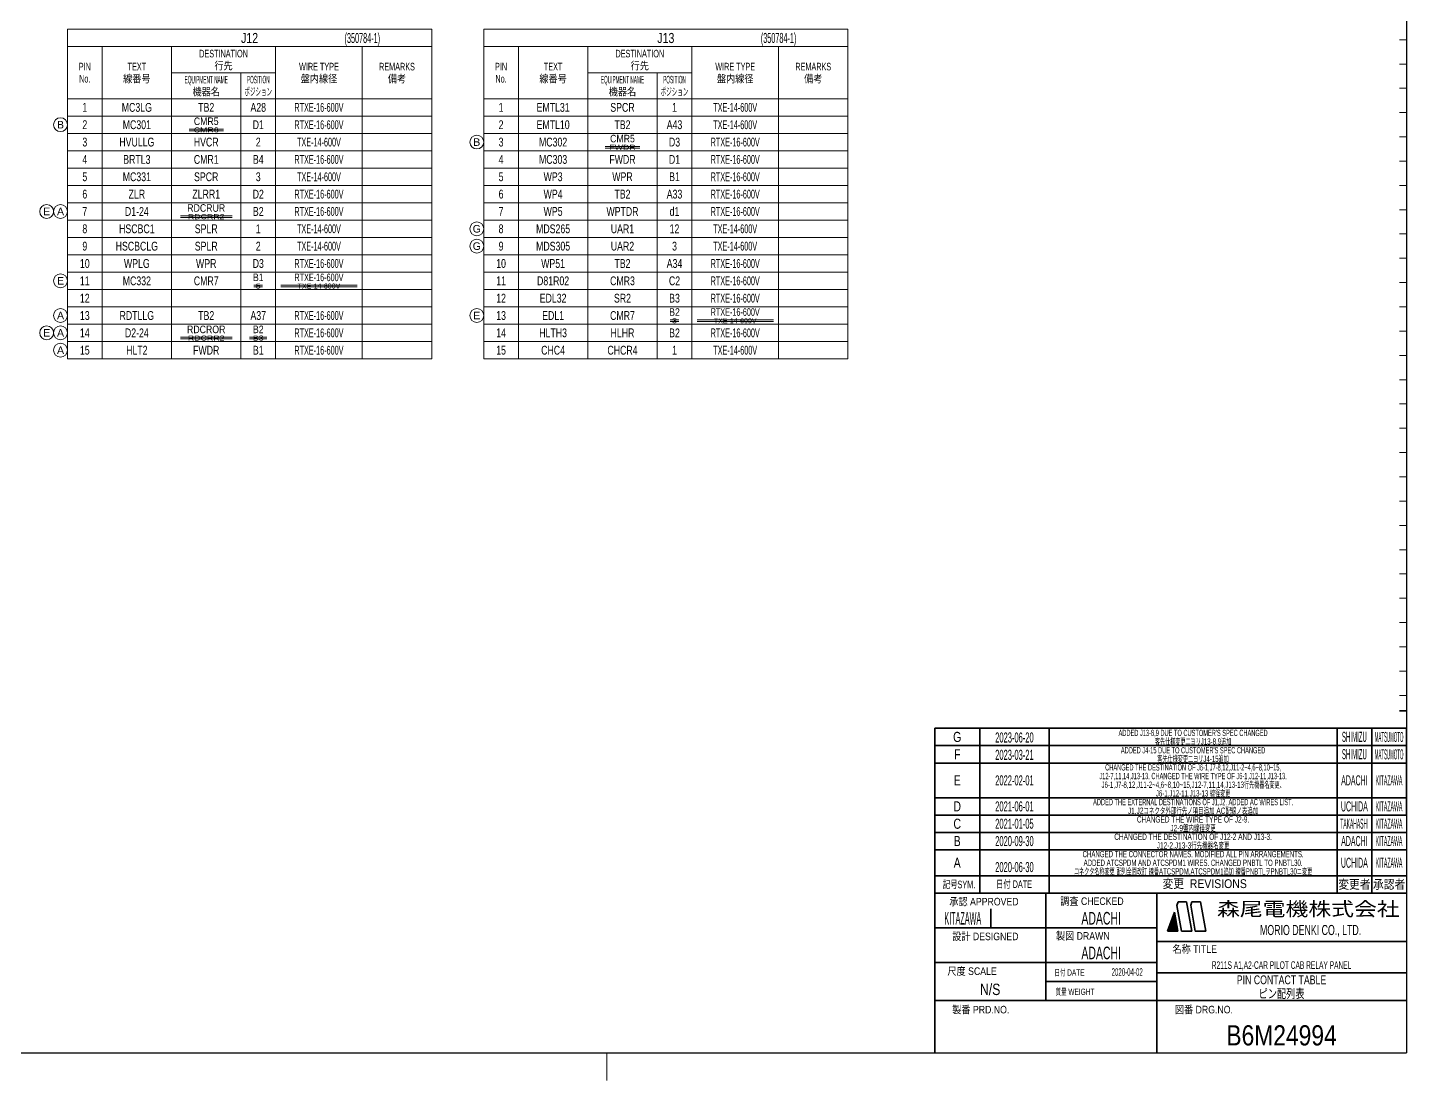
# Model space of a CAD drawing. Header units: millimetres. Extents: x 10 to 821, y 12 to 580.
# Drawn here: x 423.5 to 821, y 12 to 315.5 of the extents above; entities that cross this region are included whole.
import ezdxf
from ezdxf.enums import TextEntityAlignment as Align

# ---------------------------------------------------------------- set-up
doc = ezdxf.new("R2010")
doc.units = ezdxf.units.MM
for name, color, linetype in [('GR1_02', 7, 'Continuous'), ('GR1_04', 7, 'Continuous'), ('GR1_05', 7, 'Continuous'), ('GR1_06', 7, 'Continuous'), ('GR1_07', 7, 'Continuous'), ('GR1_08', 7, 'Continuous'), ('図面枠B6M', 7, 'Continuous')]:
    doc.layers.add(name, color=color, linetype=linetype)
doc.styles.add('HG丸ｺﾞｼｯｸM-PRO', font='')
doc.styles.get('HG丸ｺﾞｼｯｸM-PRO').set_extended_font_data('HG丸ｺﾞｼｯｸM-PRO')

# ---------------------------------------------------------------- blocks, each defined once
blk = doc.blocks.new('BLKF023')
at = {"layer": '図面枠B6M', "color": 2, "linetype": 'Continuous', "lineweight": 25}
for p in [(821, 574), (9.5, 20)]:
    blk.add_line(p, (821, 20), dxfattribs=at)
at = {"layer": '図面枠B6M', "color": 4, "linetype": 'Continuous', "lineweight": 13}
for p, q in [((819, 312), (821, 312)), ((819, 305), (821, 305)), ((819, 298), (821, 298)), ((819, 291), (821, 291)), ((819, 284), (821, 284)), ((819, 277), (821, 277)), ((819, 270), (821, 270)), ((819, 263), (821, 263)), ((819, 256), (821, 256)), ((819, 249), (821, 249)), ((819, 242), (821, 242)), ((819, 235), (821, 235)), ((819, 228), (821, 228)), ((819, 221), (821, 221)), ((819, 214), (821, 214)), ((819, 207), (821, 207)), ((819, 200), (821, 200)), ((819, 193), (821, 193)), ((819, 186), (821, 186)), ((819, 179), (821, 179)), ((819, 172), (821, 172)), ((819, 165), (821, 165)), ((819, 158), (821, 158)), ((819, 151), (821, 151)), ((819, 144), (821, 144)), ((819, 137), (821, 137)), ((819, 130), (821, 130)), ((819, 123), (821, 123)), ((590.5, 12), (590.5, 20))]:
    blk.add_line(p, q, dxfattribs=at)
at = {"layer": '図面枠B6M', "color": 3, "linetype": 'Continuous', "lineweight": 35}
for p, q in [((821, 118.5), (819, 118.5)), ((821, 113.5), (819, 113.5)), ((821, 108.5), (819, 108.5)), ((821, 103.5), (819, 103.5)), ((821, 93.5), (819, 93.5)), ((685, 88.5), (821, 88.5)), ((685, 88.5), (685, 20)), ((698, 88.5), (698, 66)), ((718, 66), (718, 88.5)), ((801, 88.5), (801, 66)), ((811, 88.5), (811, 66)), ((685, 83.5), (821, 83.5)), ((685, 78.5), (821, 78.5)), ((685, 71), (821, 71)), ((685, 66), (821, 66)), ((717, 66), (717, 35)), ((749, 66), (749, 20)), ((701.23, 61.5), (701.23, 56)), ((752.14, 55), (754.16, 60.55)), ((753.59, 58.97), (754.31, 59.7)), ((753.67, 59.19), (754.29, 59.82)), ((753.75, 59.42), (754.27, 59.94)), ((753.83, 59.64), (754.25, 60.06)), ((753.91, 59.86), (754.23, 60.18)), ((753.99, 60.08), (754.21, 60.3)), ((754.07, 60.31), (754.18, 60.42)), ((754.15, 60.53), (754.16, 60.54)), ((755.14, 55), (754.16, 60.55)), ((754.84, 62.4), (755.23, 63.5)), ((756.14, 55), (754.84, 62.4)), ((755.23, 63.5), (757.64, 63.5)), ((759.14, 55), (757.64, 63.5)), ((759.18, 63.5), (758.82, 62.51)), ((760.14, 55), (758.82, 62.51)), ((759.18, 63.5), (761.64, 63.5)), ((763.14, 55), (761.64, 63.5)), ((685, 56), (749, 56)), ((752.16, 55), (754.69, 57.53)), ((752.21, 55.19), (754.67, 57.65)), ((752.29, 55.41), (754.65, 57.77)), ((752.3, 55), (754.71, 57.41)), ((752.37, 55.64), (754.63, 57.89)), ((752.44, 55), (754.74, 57.29)), ((752.45, 55.86), (754.61, 58.01)), ((752.54, 56.08), (754.59, 58.13)), ((752.58, 55), (754.76, 57.17)), ((752.62, 56.3), (754.57, 58.25)), ((752.7, 56.53), (754.55, 58.37)), ((752.72, 55), (754.78, 57.05)), ((752.78, 56.75), (754.52, 58.49)), ((752.86, 56.97), (754.5, 58.61)), ((752.86, 55), (754.8, 56.93)), ((752.94, 57.19), (754.48, 58.73)), ((753.01, 55), (754.82, 56.81)), ((753.02, 57.42), (754.46, 58.86)), ((753.1, 57.64), (754.44, 58.98)), ((753.15, 55), (754.84, 56.69)), ((753.18, 57.86), (754.42, 59.1)), ((753.26, 58.08), (754.4, 59.22)), ((753.29, 55), (754.86, 56.57)), ((753.34, 58.31), (754.38, 59.34)), ((753.43, 58.53), (754.35, 59.46)), ((753.43, 55), (754.88, 56.45)), ((753.51, 58.75), (754.33, 59.58)), ((753.57, 55), (754.91, 56.33)), ((753.71, 55), (754.93, 56.21)), ((753.85, 55), (754.95, 56.09)), ((754, 55), (754.97, 55.97)), ((754.14, 55), (754.99, 55.85)), ((754.28, 55), (755.01, 55.73)), ((749, 52), (821, 52)), ((752.14, 55), (755.14, 55)), ((754.42, 55), (755.03, 55.61)), ((754.56, 55), (755.05, 55.49)), ((754.7, 55), (755.08, 55.37)), ((754.84, 55), (755.1, 55.25)), ((754.99, 55), (755.12, 55.13)), ((755.13, 55), (755.14, 55.01)), ((756.14, 55), (759.14, 55)), ((760.14, 55), (763.14, 55)), ((685, 46), (749, 46)), ((717, 40.5), (749, 40.5)), ((749, 43), (821, 43)), ((685, 35), (821, 35))]:
    blk.add_line(p, q, dxfattribs=at)
at = {"layer": '図面枠B6M', "color": 4, "linetype": 'Continuous', "lineweight": 13, "style": 'HG丸ｺﾞｼｯｸM-PRO'}
for s, height, width, p in [('記号SYM.', 2.182, 0.69227, (692.03, 68.49)), ('日付 DATE', 2.182, 0.692507, (707.87, 68.58)), ('変更  REVISIONS', 2.5455, 0.887352, (762.85, 68.72)), ('変更者', 2.545, 0.887717, (806, 68.5)), ('承認者', 2.545, 0.887717, (816, 68.5)), ('承認 APPROVED', 2.1818, 0.863151, (699.21, 63.54)), ('調査 CHECKED', 2.182, 0.863174, (730.34, 63.67)), ('設計 DESIGNED', 2.1818, 0.862613, (699.61, 53.51)), ('製図 DRAWN', 2.182, 0.863099, (727.7, 53.65)), ('名称 TITLE', 2.182, 0.862489, (759.97, 49.87)), ('尺度 SCALE', 2.182, 0.862581, (695.78, 43.49)), ('日付 DATE', 1.818, 0.618255, (723.88, 43.09)), ('質量 WEIGHT', 1.818, 0.618812, (725.46, 37.55)), ('製番 PRD.NO.', 2.182, 0.863299, (698.29, 32.41)), ('図番 DRG.NO.', 2.182, 0.863083, (762.62, 32.42))]:
    blk.add_text(s, height=height, dxfattribs=dict(at, width=width)).set_placement(p, align=Align.MIDDLE_CENTER)
at = {"layer": '図面枠B6M', "color": 2, "linetype": 'Continuous', "lineweight": 25, "style": 'HG丸ｺﾞｼｯｸM-PRO', "width": 1.206081}
blk.add_text('森尾電機株式会社', height=4, dxfattribs=at).set_placement((792.72, 61.43), align=Align.MIDDLE_CENTER)
at = {"layer": '図面枠B6M', "color": 3, "linetype": 'Continuous', "lineweight": 35, "style": 'HG丸ｺﾞｼｯｸM-PRO', "width": 0.652197}
blk.add_text('MORIO DENKI CO., LTD.', height=2.9091, dxfattribs=at).set_placement((793.38, 55.36), align=Align.MIDDLE_CENTER)
blk = doc.blocks.new('BLKF024')
at = {"layer": '図面枠B6M', "color": 3, "linetype": 'Continuous', "lineweight": 35, "style": 'HG丸ｺﾞｼｯｸM-PRO'}
for s, height, width, p in [('E', 2.91, 0.784871, (691.5, 98.5)), ('2022-02-01', 2.909, 0.488281, (708, 98.5)), ('CHANGED THE DESTINATION OF J6-1,J7-8,12,J11-2~4,6~8,10~15,', 1.8182, 0.537506, (759.5, 102.25)), ('ADACHI', 2.909, 0.415454, (806, 98.5)), ('KITAZAWA', 2.909, 0.308644, (816, 98.5)), ('D', 2.91, 0.784656, (691.5, 91)), ('2021-06-01', 2.909, 0.488281, (708, 91)), ('ADDED THE EXTERNAL DESTINATIONS OF J1,J2. ADDED AC WIRES LIST.', 1.8182, 0.537692, (759.5, 92.25)), ('UCHIDA', 2.909, 0.415827, (806, 91)), ('KITAZAWA', 2.909, 0.308644, (816, 91)), ('C', 2.91, 0.782198, (691.5, 86)), ('2021-01-05', 2.909, 0.488281, (708, 86)), ('TAKAHASHI', 2.909, 0.29452, (806, 86)), ('KITAZAWA', 2.909, 0.308644, (816, 86)), ('B', 2.91, 0.78204, (691.5, 81)), ('2020-09-30', 2.909, 0.488281, (708, 81)), ('CHANGED THE DESTINATION OF J12-2 AND J13-3.', 1.8182, 0.618859, (759.5, 82.25)), ('ADACHI', 2.909, 0.415454, (806, 81)), ('KITAZAWA', 2.909, 0.308644, (816, 81)), ('A', 2.91, 0.782973, (691.5, 74.75)), ('CHANGED THE CONNECTOR NAMES. MODIFIED ALL PIN ARRANGEMENTS.', 1.8182, 0.577904, (759.5, 77.25)), ('UCHIDA', 2.909, 0.415827, (806, 74.75)), ('KITAZAWA', 2.909, 0.308644, (816, 74.75)), ('2020-06-30', 2.909, 0.488281, (708, 73.5)), ('KITAZAWA', 3.636, 0.374534, (693.11, 58.75)), ('ADACHI', 3.636, 0.619335, (733, 58.75)), ('ADACHI', 3.636, 0.619335, (733, 48.75)), ('2020-04-02', 2.182, 0.482412, (740.5, 43.25)), ('R211S A1,A2-CAR PILOT CAB RELAY PANEL', 2.1818, 0.522623, (785, 45.25)), ('N/S', 3.273, 0.805664, (701, 38.25)), ('PIN CONTACT TABLE', 2.5455, 0.741365, (785, 41)), ('B6M24994', 5.818, 0.845653, (785, 25))]:
    blk.add_text(s, height=height, dxfattribs=dict(at, width=width)).set_placement(p, align=Align.MIDDLE_CENTER)
blk = doc.blocks.new('BLKF121')
at = {"layer": 'GR1_02', "color": 4, "linetype": 'Continuous', "lineweight": 13}
for p, q in [((555, 315), (660, 315)), ((555, 315), (555, 220)), ((660, 315), (660, 220)), ((555, 310), (660, 310)), ((565, 310), (565, 220)), ((585, 310), (585, 220)), ((615, 310), (615, 220)), ((640, 310), (640, 220)), ((585, 302.5), (615, 302.5)), ((605, 302.5), (605, 220)), ((555, 295), (660, 295)), ((555, 290), (660, 290)), ((555, 285), (660, 285)), ((555, 280), (660, 280)), ((555, 275), (660, 275)), ((555, 270), (660, 270)), ((555, 265), (660, 265)), ((555, 260), (660, 260)), ((555, 255), (660, 255)), ((555, 250), (660, 250)), ((555, 245), (660, 245)), ((555, 240), (660, 240)), ((555, 235), (660, 235)), ((555, 230), (660, 230)), ((555, 225), (660, 225)), ((555, 220), (660, 220))]:
    blk.add_line(p, q, dxfattribs=at)
blk = doc.blocks.new('BLKF107')
at = {"layer": 'GR1_02', "color": 4, "linetype": 'Continuous', "lineweight": 13}
blk.add_blockref('BLKF121', (0, 0), dxfattribs=at)
at = {"layer": 'GR1_02', "color": 3, "linetype": 'Continuous', "lineweight": 35, "style": 'HG丸ｺﾞｼｯｸM-PRO'}
for s, height, width, p in [('J13', 2.909, 0.784756, (607.5, 312.5)), ('DESTINATION', 2.1818, 0.693116, (600, 308)), ('PIN', 2.182, 0.692358, (560, 304.25)), ('線番号', 2.182, 0.863284, (575, 300.75)), ('TEXT', 2.182, 0.694137, (575, 304.25)), ('行先', 2.182, 0.863284, (600, 304.5)), ('WIRE TYPE', 2.182, 0.692093, (627.5, 304.25)), ('盤内線径', 2.182, 0.863284, (627.5, 300.75)), ('REMARKS', 2.182, 0.692634, (650, 304.25)), ('備考', 2.182, 0.863284, (650, 300.75)), ('No.', 2.182, 0.69162, (560, 300.75)), ('EQUIPMENT NAME', 2.1818, 0.375541, (595, 300.5)), ('機器名', 2.182, 0.863284, (595, 297)), ('ポジション', 2.182, 0.521228, (610, 297)), ('POSITION', 2.182, 0.375403, (610, 300.5)), ('1', 2.55, 0.740651, (560, 292.5)), ('2', 2.55, 0.740651, (560, 287.5)), ('3', 2.55, 0.740651, (560, 282.5)), ('4', 2.55, 0.740651, (560, 277.5)), ('5', 2.55, 0.740651, (560, 272.5)), ('6', 2.55, 0.740651, (560, 267.5)), ('7', 2.55, 0.740651, (560, 262.5)), ('8', 2.55, 0.740651, (560, 257.5)), ('9', 2.55, 0.740651, (560, 252.5)), ('10', 2.545, 0.740651, (560, 247.5)), ('11', 2.545, 0.740651, (560, 242.5)), ('12', 2.545, 0.740651, (560, 237.5)), ('13', 2.545, 0.740651, (560, 232.5)), ('14', 2.545, 0.740651, (560, 227.5)), ('15', 2.545, 0.740651, (560, 222.5))]:
    blk.add_text(s, height=height, dxfattribs=dict(at, width=width)).set_placement(p, align=Align.MIDDLE_CENTER)
blk = doc.blocks.new('BLKF138')
at = {"layer": 'GR1_02', "color": 4, "linetype": 'Continuous', "lineweight": 13}
for p, q in [((435, 315), (540, 315)), ((435, 315), (435, 220)), ((540, 315), (540, 220)), ((435, 310), (540, 310)), ((445, 310), (445, 220)), ((465, 310), (465, 220)), ((495, 310), (495, 220)), ((520, 310), (520, 220)), ((465, 302.5), (495, 302.5)), ((485, 302.5), (485, 220)), ((435, 295), (540, 295)), ((435, 290), (540, 290)), ((435, 285), (540, 285)), ((435, 280), (540, 280)), ((435, 275), (540, 275)), ((435, 270), (540, 270)), ((435, 265), (540, 265)), ((435, 260), (540, 260)), ((435, 255), (540, 255)), ((435, 250), (540, 250)), ((435, 245), (540, 245)), ((435, 240), (540, 240)), ((435, 235), (540, 235)), ((435, 230), (540, 230)), ((435, 225), (540, 225)), ((435, 220), (540, 220))]:
    blk.add_line(p, q, dxfattribs=at)
blk = doc.blocks.new('BLKF124')
at = {"layer": 'GR1_02', "color": 4, "linetype": 'Continuous', "lineweight": 13}
blk.add_blockref('BLKF138', (0, 0), dxfattribs=at)
at = {"layer": 'GR1_02', "color": 3, "linetype": 'Continuous', "lineweight": 35, "style": 'HG丸ｺﾞｼｯｸM-PRO'}
for s, height, width, p in [('J12', 2.909, 0.784756, (487.5, 312.5)), ('DESTINATION', 2.1818, 0.693116, (480, 308)), ('PIN', 2.182, 0.692358, (440, 304.25)), ('線番号', 2.182, 0.863284, (455, 300.75)), ('TEXT', 2.182, 0.694137, (455, 304.25)), ('行先', 2.182, 0.863284, (480, 304.5)), ('WIRE TYPE', 2.182, 0.692093, (507.5, 304.25)), ('盤内線径', 2.182, 0.863284, (507.5, 300.75)), ('REMARKS', 2.182, 0.692634, (530, 304.25)), ('備考', 2.182, 0.863284, (530, 300.75)), ('No.', 2.182, 0.69162, (440, 300.75)), ('EQUIPMENT NAME', 2.1818, 0.375541, (475, 300.5)), ('機器名', 2.182, 0.863284, (475, 297)), ('ポジション', 2.182, 0.521228, (490, 297)), ('POSITION', 2.182, 0.375403, (490, 300.5)), ('1', 2.55, 0.740651, (440, 292.5)), ('2', 2.55, 0.740651, (440, 287.5)), ('3', 2.55, 0.740651, (440, 282.5)), ('4', 2.55, 0.740651, (440, 277.5)), ('5', 2.55, 0.740651, (440, 272.5)), ('6', 2.55, 0.740651, (440, 267.5)), ('7', 2.55, 0.740651, (440, 262.5)), ('8', 2.55, 0.740651, (440, 257.5)), ('9', 2.55, 0.740651, (440, 252.5)), ('10', 2.545, 0.740651, (440, 247.5)), ('11', 2.545, 0.740651, (440, 242.5)), ('12', 2.545, 0.740651, (440, 237.5)), ('13', 2.545, 0.740651, (440, 232.5)), ('14', 2.545, 0.740651, (440, 227.5)), ('15', 2.545, 0.740651, (440, 222.5))]:
    blk.add_text(s, height=height, dxfattribs=dict(at, width=width)).set_placement(p, align=Align.MIDDLE_CENTER)
blk = doc.blocks.new('BLKF214')
at = {"layer": 'GR1_06', "color": 4, "linetype": 'Continuous', "lineweight": 13}
blk.add_circle((433, 222.5), 2, dxfattribs=at)
at = {"layer": 'GR1_06', "color": 4, "linetype": 'Continuous', "lineweight": 13, "style": 'HG丸ｺﾞｼｯｸM-PRO', "width": 1.042301}
blk.add_text('A', height=2.18, dxfattribs=at).set_placement((433, 222.5), align=Align.MIDDLE_CENTER)
blk = doc.blocks.new('BLKF228')
at = {"layer": 'GR1_06', "color": 4, "linetype": 'Continuous', "lineweight": 13}
blk.add_circle((433, 262.5), 2, dxfattribs=at)
at = {"layer": 'GR1_06', "color": 4, "linetype": 'Continuous', "lineweight": 13, "style": 'HG丸ｺﾞｼｯｸM-PRO', "width": 1.042301}
blk.add_text('A', height=2.18, dxfattribs=at).set_placement((433, 262.5), align=Align.MIDDLE_CENTER)
blk = doc.blocks.new('BLKF229')
at = {"layer": 'GR1_06', "color": 4, "linetype": 'Continuous', "lineweight": 13}
blk.add_circle((433, 232.5), 2, dxfattribs=at)
at = {"layer": 'GR1_06', "color": 4, "linetype": 'Continuous', "lineweight": 13, "style": 'HG丸ｺﾞｼｯｸM-PRO', "width": 1.042301}
blk.add_text('A', height=2.18, dxfattribs=at).set_placement((433, 232.5), align=Align.MIDDLE_CENTER)
blk = doc.blocks.new('BLKF246')
at = {"layer": 'GR1_06', "color": 4, "linetype": 'Continuous', "lineweight": 13}
blk.add_circle((433, 227.5), 2, dxfattribs=at)
at = {"layer": 'GR1_06', "color": 4, "linetype": 'Continuous', "lineweight": 13, "style": 'HG丸ｺﾞｼｯｸM-PRO', "width": 1.042301}
blk.add_text('A', height=2.18, dxfattribs=at).set_placement((433, 227.5), align=Align.MIDDLE_CENTER)
blk = doc.blocks.new('BLKF251')
at = {"layer": 'GR1_06', "color": 4, "linetype": 'Continuous', "lineweight": 13}
blk.add_circle((433, 287.5), 2, dxfattribs=at)
at = {"layer": 'GR1_06', "color": 4, "linetype": 'Continuous', "lineweight": 13, "style": 'HG丸ｺﾞｼｯｸM-PRO', "width": 1.04272}
blk.add_text('B', height=2.18, dxfattribs=at).set_placement((433, 287.5), align=Align.MIDDLE_CENTER)
blk = doc.blocks.new('BLKF252')
at = {"layer": 'GR1_06', "color": 4, "linetype": 'Continuous', "lineweight": 13}
blk.add_circle((553, 282.5), 2, dxfattribs=at)
at = {"layer": 'GR1_06', "color": 4, "linetype": 'Continuous', "lineweight": 13, "style": 'HG丸ｺﾞｼｯｸM-PRO', "width": 1.04272}
blk.add_text('B', height=2.18, dxfattribs=at).set_placement((553, 282.5), align=Align.MIDDLE_CENTER)
blk = doc.blocks.new('BLKF254')
at = {"layer": '図面枠B6M', "color": 3, "linetype": 'Continuous', "lineweight": 35}
for p, q in [((685, 93.5), (821, 93.5)), ((685, 93.5), (685, 88.5)), ((698, 93.5), (698, 88.5)), ((718, 93.5), (718, 88.5)), ((801, 93.5), (801, 88.5)), ((811, 93.5), (811, 88.5)), ((821, 93.5), (821, 88.5)), ((685, 88.5), (821, 88.5))]:
    blk.add_line(p, q, dxfattribs=at)
blk = doc.blocks.new('BLKF253')
at = {"layer": '図面枠B6M', "color": 3, "linetype": 'Continuous', "lineweight": 35}
blk.add_blockref('BLKF254', (0, 0), dxfattribs=at)
blk = doc.blocks.new('BLKF295')
at = {"layer": 'GR1_05', "color": 4, "linetype": 'Continuous', "lineweight": 13}
blk.add_circle((433, 242.5), 2, dxfattribs=at)
at = {"layer": 'GR1_05', "color": 4, "linetype": 'Continuous', "lineweight": 13, "style": 'HG丸ｺﾞｼｯｸM-PRO', "width": 1.04259}
blk.add_text('E', height=2.18, dxfattribs=at).set_placement((433, 242.5), align=Align.MIDDLE_CENTER)
blk = doc.blocks.new('BLKF296')
at = {"layer": 'GR1_05', "color": 4, "linetype": 'Continuous', "lineweight": 13}
blk.add_circle((553, 232.5), 2, dxfattribs=at)
at = {"layer": 'GR1_05', "color": 4, "linetype": 'Continuous', "lineweight": 13, "style": 'HG丸ｺﾞｼｯｸM-PRO', "width": 1.04259}
blk.add_text('E', height=2.18, dxfattribs=at).set_placement((553, 232.5), align=Align.MIDDLE_CENTER)
blk = doc.blocks.new('BLKF301')
at = {"layer": 'GR1_05', "color": 4, "linetype": 'Continuous', "lineweight": 13}
blk.add_circle((429, 227.5), 2, dxfattribs=at)
at = {"layer": 'GR1_05', "color": 4, "linetype": 'Continuous', "lineweight": 13, "style": 'HG丸ｺﾞｼｯｸM-PRO', "width": 1.04259}
blk.add_text('E', height=2.18, dxfattribs=at).set_placement((429, 227.5), align=Align.MIDDLE_CENTER)
blk = doc.blocks.new('BLKF310')
at = {"layer": 'GR1_05', "color": 4, "linetype": 'Continuous', "lineweight": 13}
blk.add_circle((429, 262.5), 2, dxfattribs=at)
at = {"layer": 'GR1_05', "color": 4, "linetype": 'Continuous', "lineweight": 13, "style": 'HG丸ｺﾞｼｯｸM-PRO', "width": 1.04259}
blk.add_text('E', height=2.18, dxfattribs=at).set_placement((429, 262.5), align=Align.MIDDLE_CENTER)
blk = doc.blocks.new('BLKF314')
at = {"layer": '図面枠B6M', "color": 3, "linetype": 'Continuous', "lineweight": 35}
for p, q in [((685, 103.5), (821, 103.5)), ((685, 103.5), (685, 93.5)), ((698, 103.5), (698, 93.5)), ((718, 103.5), (718, 93.5)), ((801, 103.5), (801, 93.5)), ((811, 103.5), (811, 93.5)), ((821, 103.5), (821, 93.5)), ((685, 93.5), (821, 93.5))]:
    blk.add_line(p, q, dxfattribs=at)
blk = doc.blocks.new('BLKF313')
at = {"layer": '図面枠B6M', "color": 3, "linetype": 'Continuous', "lineweight": 35}
blk.add_blockref('BLKF314', (0, 0), dxfattribs=at)
blk = doc.blocks.new('BLKF317')
at = {"layer": '図面枠B6M', "color": 3, "linetype": 'Continuous', "lineweight": 35}
for p, q in [((685, 108.5), (821, 108.5)), ((685, 108.5), (685, 103.5)), ((698, 108.5), (698, 103.5)), ((718, 108.5), (718, 103.5)), ((801, 108.5), (801, 103.5)), ((811, 108.5), (811, 103.5)), ((821, 108.5), (821, 103.5)), ((685, 103.5), (821, 103.5))]:
    blk.add_line(p, q, dxfattribs=at)
blk = doc.blocks.new('BLKF316')
at = {"layer": '図面枠B6M', "color": 3, "linetype": 'Continuous', "lineweight": 35}
blk.add_blockref('BLKF317', (0, 0), dxfattribs=at)
blk = doc.blocks.new('BLKF318')
at = {"layer": 'GR1_05', "color": 4, "linetype": 'Continuous', "lineweight": 13}
blk.add_circle((553, 257.5), 2, dxfattribs=at)
at = {"layer": 'GR1_05', "color": 4, "linetype": 'Continuous', "lineweight": 13, "style": 'HG丸ｺﾞｼｯｸM-PRO', "width": 1.042883}
blk.add_text('G', height=2.18, dxfattribs=at).set_placement((553, 257.5), align=Align.MIDDLE_CENTER)
blk = doc.blocks.new('BLKF319')
at = {"layer": 'GR1_05', "color": 4, "linetype": 'Continuous', "lineweight": 13}
blk.add_circle((553, 252.5), 2, dxfattribs=at)
at = {"layer": 'GR1_05', "color": 4, "linetype": 'Continuous', "lineweight": 13, "style": 'HG丸ｺﾞｼｯｸM-PRO', "width": 1.042883}
blk.add_text('G', height=2.18, dxfattribs=at).set_placement((553, 252.5), align=Align.MIDDLE_CENTER)
blk = doc.blocks.new('BLKF321')
at = {"layer": '図面枠B6M', "color": 3, "linetype": 'Continuous', "lineweight": 35}
for p, q in [((685, 113.5), (821, 113.5)), ((685, 113.5), (685, 108.5)), ((698, 113.5), (698, 108.5)), ((718, 113.5), (718, 108.5)), ((801, 113.5), (801, 108.5)), ((811, 113.5), (811, 108.5)), ((821, 113.5), (821, 108.5)), ((685, 108.5), (821, 108.5))]:
    blk.add_line(p, q, dxfattribs=at)
blk = doc.blocks.new('BLKF320')
at = {"layer": '図面枠B6M', "color": 3, "linetype": 'Continuous', "lineweight": 35}
blk.add_blockref('BLKF321', (0, 0), dxfattribs=at)

msp = doc.modelspace()

# ---------------------------------------------------------------- linework, layer by layer
at = {"layer": 'GR1_05', "color": 4, "linetype": 'Continuous', "lineweight": 13}
for p, q in [((467.56, 261.25), (482.44, 261.25)), ((467.56, 260.75), (482.44, 260.75)), ((488.76, 241.25), (491.24, 241.25)), ((488.76, 240.75), (491.24, 240.75)), ((496.5, 241.25), (518.5, 241.25)), ((496.5, 240.75), (518.5, 240.75)), ((608.76, 231.25), (611.24, 231.25)), ((608.76, 230.75), (611.24, 230.75)), ((616.5, 231.25), (638.5, 231.25)), ((616.5, 230.75), (638.5, 230.75)), ((467.56, 226.25), (482.44, 226.25)), ((467.56, 225.75), (482.44, 225.75)), ((487.52, 226.25), (492.48, 226.25)), ((487.52, 225.75), (492.48, 225.75))]:
    msp.add_line(p, q, dxfattribs=at)
at = {"layer": 'GR1_06', "color": 4, "linetype": 'Continuous', "lineweight": 13}
for p, q in [((470.04, 286.25), (479.96, 286.25)), ((470.04, 285.75), (479.96, 285.75)), ((590.04, 281.25), (599.96, 281.25)), ((590.04, 280.75), (599.96, 280.75))]:
    msp.add_line(p, q, dxfattribs=at)

# ---------------------------------------------------------------- block references
at = {"layer": 'GR1_02', "color": 4, "linetype": 'Continuous', "lineweight": 35}
for name in ['BLKF124', 'BLKF107']:
    msp.add_blockref(name, (0, 0), dxfattribs=at)
at = {"layer": 'GR1_05', "color": 4, "linetype": 'Continuous', "lineweight": 13}
for name in ['BLKF310', 'BLKF318', 'BLKF319', 'BLKF295', 'BLKF296', 'BLKF301']:
    msp.add_blockref(name, (0, 0), dxfattribs=at)
at = {"layer": 'GR1_06', "color": 4, "linetype": 'Continuous', "lineweight": 13}
for name in ['BLKF251', 'BLKF252', 'BLKF228', 'BLKF229', 'BLKF246', 'BLKF214']:
    msp.add_blockref(name, (0, 0), dxfattribs=at)
at = {"layer": '図面枠B6M', "color": 4, "linetype": 'Continuous', "lineweight": 13}
msp.add_blockref('BLKF023', (0, 0), dxfattribs=at)
at = {"layer": '図面枠B6M', "color": 3, "linetype": 'Continuous', "lineweight": 35}
for name in ['BLKF320', 'BLKF316', 'BLKF313', 'BLKF024', 'BLKF253']:
    msp.add_blockref(name, (0, 0), dxfattribs=at)

# ---------------------------------------------------------------- texts
at = {"layer": 'GR1_02', "color": 3, "linetype": 'Continuous', "lineweight": 35, "style": 'HG丸ｺﾞｼｯｸM-PRO', "width": 0.521176}
for p in [(520, 312.5), (640, 312.5)]:
    msp.add_text('(350784-1)', height=2.909, dxfattribs=at).set_placement(p, align=Align.MIDDLE_CENTER)
at = {"layer": 'GR1_04', "color": 3, "linetype": 'Continuous', "lineweight": 35, "style": 'HG丸ｺﾞｼｯｸM-PRO'}
for s, height, width, p in [('MC3LG', 2.545, 0.741091, (455, 292.5)), ('TB2', 2.545, 0.7416, (475, 292.5)), ('A28', 2.545, 0.741512, (490, 292.5)), ('RTXE-16-600V', 2.5455, 0.593889, (507.5, 292.5)), ('EMTL31', 2.545, 0.741718, (575, 292.5)), ('SPCR', 2.545, 0.741986, (595, 292.5)), ('1', 2.55, 0.740651, (610, 292.5)), ('TXE-14-600V', 2.5455, 0.593965, (627.5, 292.5)), ('MC301', 2.545, 0.740948, (455, 287.5)), ('CMR5', 2.182, 0.863166, (475, 288.5)), ('D1', 2.545, 0.739842, (490, 287.5)), ('RTXE-16-600V', 2.5455, 0.593889, (507.5, 287.5)), ('EMTL10', 2.545, 0.741718, (575, 287.5)), ('TB2', 2.545, 0.7416, (595, 287.5)), ('A43', 2.545, 0.741512, (610, 287.5)), ('TXE-14-600V', 2.5455, 0.593965, (627.5, 287.5)), ('HVULLG', 2.545, 0.74127, (455, 282.5)), ('HVCR', 2.545, 0.741064, (475, 282.5)), ('2', 2.55, 0.740651, (490, 282.5)), ('TXE-14-600V', 2.5455, 0.593965, (507.5, 282.5)), ('MC302', 2.545, 0.740948, (575, 282.5)), ('CMR5', 2.182, 0.863166, (595, 283.5)), ('D3', 2.545, 0.739842, (610, 282.5)), ('RTXE-16-600V', 2.5455, 0.593889, (627.5, 282.5)), ('BRTL3', 2.545, 0.742126, (455, 277.5)), ('CMR1', 2.545, 0.741503, (475, 277.5)), ('B4', 2.545, 0.742346, (490, 277.5)), ('RTXE-16-600V', 2.5455, 0.593889, (507.5, 277.5)), ('MC303', 2.545, 0.740948, (575, 277.5)), ('FWDR', 2.545, 0.740708, (595, 277.5)), ('D1', 2.545, 0.739842, (610, 277.5)), ('RTXE-16-600V', 2.5455, 0.593889, (627.5, 277.5)), ('MC331', 2.545, 0.740948, (455, 272.5)), ('SPCR', 2.545, 0.741986, (475, 272.5)), ('3', 2.55, 0.740651, (490, 272.5)), ('TXE-14-600V', 2.5455, 0.593965, (507.5, 272.5)), ('WP3', 2.545, 0.741362, (575, 272.5)), ('WPR', 2.545, 0.742004, (595, 272.5)), ('B1', 2.545, 0.742346, (610, 272.5)), ('RTXE-16-600V', 2.5455, 0.593889, (627.5, 272.5)), ('ZLR', 2.545, 0.742521, (455, 267.5)), ('ZLRR1', 2.545, 0.742179, (475, 267.5)), ('D2', 2.545, 0.739842, (490, 267.5)), ('RTXE-16-600V', 2.5455, 0.593889, (507.5, 267.5)), ('WP4', 2.545, 0.741362, (575, 267.5)), ('TB2', 2.545, 0.7416, (595, 267.5)), ('A33', 2.545, 0.741512, (610, 267.5)), ('RTXE-16-600V', 2.5455, 0.593889, (627.5, 267.5)), ('WP5', 2.545, 0.741362, (575, 262.5)), ('WPTDR', 2.545, 0.741054, (595, 262.5)), ('d1', 2.545, 0.74124, (610, 262.5)), ('RTXE-16-600V', 2.5455, 0.593889, (627.5, 262.5)), ('HSCBC1', 2.545, 0.741545, (455, 257.5)), ('SPLR', 2.545, 0.742688, (475, 257.5)), ('1', 2.55, 0.740651, (490, 257.5)), ('TXE-14-600V', 2.5455, 0.593965, (507.5, 257.5)), ('MDS265', 2.545, 0.740901, (575, 257.5)), ('UAR1', 2.545, 0.742016, (595, 257.5)), ('12', 2.545, 0.740651, (610, 257.5)), ('TXE-14-600V', 2.5455, 0.593965, (627.5, 257.5)), ('HSCBCLG', 2.545, 0.741526, (455, 252.5)), ('SPLR', 2.545, 0.742688, (475, 252.5)), ('2', 2.55, 0.740651, (490, 252.5)), ('TXE-14-600V', 2.5455, 0.593965, (507.5, 252.5)), ('MDS305', 2.545, 0.740901, (575, 252.5)), ('UAR2', 2.545, 0.742016, (595, 252.5)), ('3', 2.55, 0.740651, (610, 252.5)), ('TXE-14-600V', 2.5455, 0.593965, (627.5, 252.5)), ('WPLG', 2.545, 0.741373, (455, 247.5)), ('WPR', 2.545, 0.742004, (475, 247.5)), ('D3', 2.545, 0.739842, (490, 247.5)), ('RTXE-16-600V', 2.5455, 0.593889, (507.5, 247.5)), ('WP51', 2.545, 0.741195, (575, 247.5)), ('TB2', 2.545, 0.7416, (595, 247.5)), ('A34', 2.545, 0.741512, (610, 247.5)), ('RTXE-16-600V', 2.5455, 0.593889, (627.5, 247.5)), ('MC332', 2.545, 0.740948, (455, 242.5)), ('CMR7', 2.545, 0.741503, (475, 242.5)), ('B1', 2.182, 0.862432, (490, 243.5)), ('RTXE-16-600V', 2.1818, 0.691984, (507.5, 243.5)), ('D81R02', 2.545, 0.740716, (575, 242.5)), ('CMR3', 2.545, 0.741503, (595, 242.5)), ('C2', 2.545, 0.740564, (610, 242.5)), ('RTXE-16-600V', 2.5455, 0.593889, (627.5, 242.5)), ('EDL32', 2.545, 0.741381, (575, 237.5)), ('SR2', 2.545, 0.741864, (595, 237.5)), ('B3', 2.545, 0.742346, (610, 237.5)), ('RTXE-16-600V', 2.5455, 0.593889, (627.5, 237.5)), ('B2', 2.182, 0.862432, (610, 233.5)), ('RTXE-16-600V', 2.1818, 0.691984, (627.5, 233.5)), ('EDL1', 2.545, 0.741568, (575, 232.5)), ('CMR7', 2.545, 0.741503, (595, 232.5)), ('HLTH3', 2.545, 0.741365, (575, 227.5)), ('HLHR', 2.545, 0.742192, (595, 227.5)), ('B2', 2.545, 0.742346, (610, 227.5)), ('RTXE-16-600V', 2.5455, 0.593889, (627.5, 227.5)), ('CHC4', 2.545, 0.740795, (575, 222.5)), ('CHCR4', 2.545, 0.741169, (595, 222.5)), ('1', 2.55, 0.740651, (610, 222.5)), ('TXE-14-600V', 2.5455, 0.593965, (627.5, 222.5))]:
    msp.add_text(s, height=height, dxfattribs=dict(at, width=width)).set_placement(p, align=Align.MIDDLE_CENTER)
at = {"layer": 'GR1_05', "color": 3, "linetype": 'Continuous', "lineweight": 35, "style": 'HG丸ｺﾞｼｯｸM-PRO'}
for s, height, width, p in [('RDCRR2', 1.455, 1.303908, (475, 261)), ('5', 1.45, 1.305741, (490, 241)), ('TXE-14-600V', 1.4545, 1.04235, (507.5, 241)), ('3', 1.45, 1.305741, (610, 231)), ('TXE-14-600V', 1.4545, 1.04235, (627.5, 231)), ('RDCRR2', 1.455, 1.303908, (475, 226)), ('B3', 1.455, 1.304564, (490, 226))]:
    msp.add_text(s, height=height, dxfattribs=dict(at, width=width)).set_placement(p, align=Align.MIDDLE_CENTER)
at = {"layer": 'GR1_06', "color": 3, "linetype": 'Continuous', "lineweight": 35, "style": 'HG丸ｺﾞｼｯｸM-PRO'}
for s, width, p in [('CMR6', 1.303713, (475, 286)), ('FWDR', 1.302978, (595, 281))]:
    msp.add_text(s, height=1.455, dxfattribs=dict(at, width=width)).set_placement(p, align=Align.MIDDLE_CENTER)
at = {"layer": 'GR1_07', "color": 3, "linetype": 'Continuous', "lineweight": 35, "style": 'HG丸ｺﾞｼｯｸM-PRO'}
for s, height, width, p in [('D1-24', 2.545, 0.740284, (455, 262.5)), ('RDCRUR', 2.182, 0.864507, (475, 263.5)), ('B2', 2.545, 0.742346, (490, 262.5)), ('RTXE-16-600V', 2.5455, 0.593889, (507.5, 262.5)), ('RDTLLG', 2.545, 0.741128, (455, 232.5)), ('TB2', 2.545, 0.7416, (475, 232.5)), ('A37', 2.545, 0.741512, (490, 232.5)), ('RTXE-16-600V', 2.5455, 0.593889, (507.5, 232.5)), ('D2-24', 2.545, 0.740284, (455, 227.5)), ('RDCROR', 2.182, 0.864516, (475, 228.5)), ('B2', 2.182, 0.862432, (490, 228.5)), ('RTXE-16-600V', 2.5455, 0.593889, (507.5, 227.5))]:
    msp.add_text(s, height=height, dxfattribs=dict(at, width=width)).set_placement(p, align=Align.MIDDLE_CENTER)
at = {"layer": 'GR1_08', "color": 3, "linetype": 'Continuous', "lineweight": 35, "style": 'HG丸ｺﾞｼｯｸM-PRO'}
for s, height, width, p in [('HLT2', 2.545, 0.741319, (455, 222.5)), ('FWDR', 2.545, 0.740708, (475, 222.5)), ('B1', 2.545, 0.742346, (490, 222.5)), ('RTXE-16-600V', 2.5455, 0.593889, (507.5, 222.5))]:
    msp.add_text(s, height=height, dxfattribs=dict(at, width=width)).set_placement(p, align=Align.MIDDLE_CENTER)
at = {"layer": '図面枠B6M', "color": 3, "linetype": 'Continuous', "lineweight": 35, "style": 'HG丸ｺﾞｼｯｸM-PRO'}
for s, height, width, p in [('G', 2.91, 0.783387, (691.5, 111.02)), ('2023-06-20', 2.909, 0.488281, (708, 110.86)), ("ADDED J13-8,9 DUE TO CUSTOMER'S SPEC CHANGED", 1.8182, 0.537548, (759.5, 112.18)), ('SHIMIZU', 2.909, 0.359252, (806, 111.05)), ('MATSUMOTO', 2.909, 0.26157, (816, 111)), ('F', 2.91, 0.783156, (691.5, 106.02)), ('2023-03-21', 2.909, 0.488281, (708, 105.86)), ("ADDED J4-15 DUE TO CUSTOMER'S SPEC CHANGED", 1.8182, 0.537591, (759.5, 107.18)), ('客先仕様変更二ヨリJ13-8,9追加', 1.8182, 0.577686, (759.5, 109.7)), ('SHIMIZU', 2.909, 0.359252, (806, 106.05)), ('MATSUMOTO', 2.909, 0.26157, (816, 106)), ('客先仕様変更二ヨリJ4-15追加', 1.8182, 0.577872, (759.5, 104.7)), ('J12-7,11,14,J13-13. CHANGED THE WIRE TYPE OF J6-1,J12-11,J13-13.', 1.8182, 0.537583, (759.5, 99.75)), ('J6-1,J7-8,12,J11-2~4,6~8,10~15,J12-7,11,14,J13-13行先機器名変更、', 1.8182, 0.576714, (759.5, 97.25)), ('J6-1,J12-11,J13-13 線径変更', 1.8182, 0.576881, (759.5, 94.75)), ('J1,J2コネクタ外部行先ノ項目追加 AC配線ノ表追加', 1.8182, 0.619054, (759.5, 89.75)), ('CHANGED THE WIRE TYPE OF J2-9.', 1.8182, 0.618806, (759.5, 87.25)), ('J2-9盤内線径変更', 1.818, 0.619324, (759.5, 84.75)), ('J12-2,J13-3行先機器名変更', 1.8182, 0.619383, (759.5, 79.75)), ('ADDED ATCSPDM AND ATCSPDM1 WIRES. CHANGED PNBTL TO PNBTL30.', 1.8182, 0.577623, (759.5, 74.75)), ('コネクタ名称変更 配列全面改訂 線番ATCSPDM,ATCSPDM1追加 線番PNBTLヲPNBTL30ニ変更', 1.8182, 0.577939, (759.5, 72.25)), ('ピン配列表', 2.545, 0.741121, (785, 37))]:
    msp.add_text(s, height=height, dxfattribs=dict(at, width=width)).set_placement(p, align=Align.MIDDLE_CENTER)

doc.saveas('drawing.dxf')
